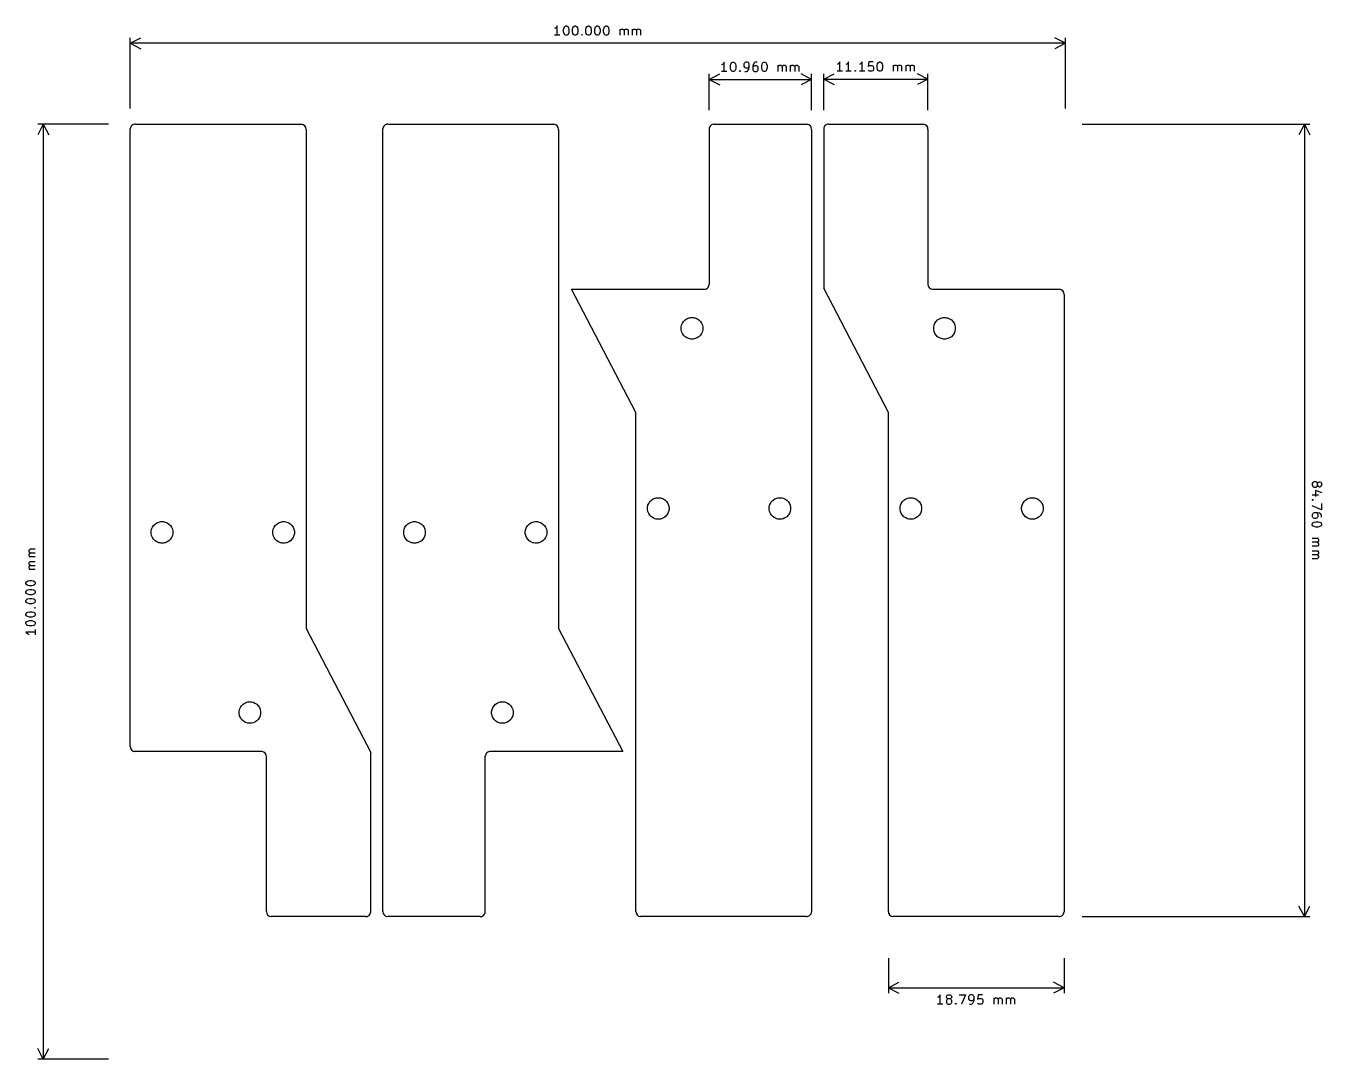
# Model space of a CAD drawing. Extents: x 142 to 280, y -149 to -38.
import ezdxf

# ---------------------------------------------------------------- set-up
doc = ezdxf.new("R2010")
doc.units = 0
doc.layers.add('BLACK', color=7, linetype='CONTINUOUS')

msp = doc.modelspace()

# ---------------------------------------------------------------- linework, layer by layer
at = {"layer": 'BLACK', "linetype": 'CONTINUOUS'}
for p, q in [((198.476, -38.3905), (198.381, -38.4381)), ((198.571, -38.2952), (198.476, -38.3905)), ((198.667, -38.1524), (198.571, -38.2952)), ((198.667, -39.1524), (198.667, -38.1524)), ((199.333, -38.5333), (199.381, -38.3429)), ((199.333, -38.7714), (199.333, -38.5333)), ((199.381, -38.9619), (199.333, -38.7714)), ((199.381, -38.3429), (199.429, -38.2476)), ((199.429, -38.2476), (199.476, -38.2)), ((199.476, -38.2), (199.571, -38.1524)), ((199.571, -38.1524), (199.667, -38.1524)), ((199.667, -38.1524), (199.762, -38.2)), ((199.762, -38.2), (199.81, -38.2476)), ((199.81, -38.2476), (199.857, -38.3429)), ((199.857, -38.3429), (199.905, -38.5333)), ((199.905, -38.7714), (199.857, -38.9619)), ((199.905, -38.5333), (199.905, -38.7714)), ((200.286, -38.5333), (200.333, -38.3429)), ((200.286, -38.7714), (200.286, -38.5333)), ((200.333, -38.9619), (200.286, -38.7714)), ((200.333, -38.3429), (200.381, -38.2476)), ((200.381, -38.2476), (200.429, -38.2)), ((200.429, -38.2), (200.524, -38.1524)), ((200.524, -38.1524), (200.619, -38.1524)), ((200.619, -38.1524), (200.714, -38.2)), ((200.714, -38.2), (200.762, -38.2476)), ((200.762, -38.2476), (200.81, -38.3429)), ((200.81, -38.3429), (200.857, -38.5333)), ((200.857, -38.7714), (200.81, -38.9619)), ((200.857, -38.5333), (200.857, -38.7714)), ((201.714, -38.5333), (201.762, -38.3429)), ((201.714, -38.7714), (201.714, -38.5333)), ((201.762, -38.9619), (201.714, -38.7714)), ((201.762, -38.3429), (201.81, -38.2476)), ((201.81, -38.2476), (201.857, -38.2)), ((201.857, -38.2), (201.952, -38.1524)), ((201.952, -38.1524), (202.048, -38.1524)), ((202.048, -38.1524), (202.143, -38.2)), ((202.143, -38.2), (202.19, -38.2476)), ((202.19, -38.2476), (202.238, -38.3429)), ((202.238, -38.3429), (202.286, -38.5333)), ((202.286, -38.7714), (202.238, -38.9619)), ((202.286, -38.5333), (202.286, -38.7714)), ((202.667, -38.5333), (202.714, -38.3429)), ((202.667, -38.7714), (202.667, -38.5333)), ((202.714, -38.9619), (202.667, -38.7714)), ((202.714, -38.3429), (202.762, -38.2476)), ((202.762, -38.2476), (202.81, -38.2)), ((202.81, -38.2), (202.905, -38.1524)), ((202.905, -38.1524), (203, -38.1524)), ((203, -38.1524), (203.095, -38.2)), ((203.095, -38.2), (203.143, -38.2476)), ((203.143, -38.2476), (203.19, -38.3429)), ((203.19, -38.3429), (203.238, -38.5333)), ((203.238, -38.7714), (203.19, -38.9619)), ((203.238, -38.5333), (203.238, -38.7714)), ((203.619, -38.5333), (203.667, -38.3429)), ((203.619, -38.7714), (203.619, -38.5333)), ((203.667, -38.9619), (203.619, -38.7714)), ((203.667, -38.3429), (203.714, -38.2476)), ((203.714, -38.2476), (203.762, -38.2)), ((203.762, -38.2), (203.857, -38.1524)), ((203.857, -38.1524), (203.952, -38.1524)), ((203.952, -38.1524), (204.048, -38.2)), ((204.048, -38.2), (204.095, -38.2476)), ((204.095, -38.2476), (204.143, -38.3429)), ((204.143, -38.3429), (204.19, -38.5333)), ((204.19, -38.7714), (204.143, -38.9619)), ((204.19, -38.5333), (204.19, -38.7714)), ((205.381, -39.1524), (205.381, -38.4857)), ((205.381, -38.581), (205.429, -38.5333)), ((205.429, -38.5333), (205.524, -38.4857)), ((205.524, -38.4857), (205.667, -38.4857)), ((205.667, -38.4857), (205.762, -38.5333)), ((205.762, -38.5333), (205.81, -38.6286)), ((205.81, -38.6286), (205.857, -38.5333)), ((205.81, -38.6286), (205.81, -39.1524)), ((205.857, -38.5333), (205.952, -38.4857)), ((205.952, -38.4857), (206.095, -38.4857)), ((206.095, -38.4857), (206.19, -38.5333)), ((206.19, -38.5333), (206.238, -38.6286)), ((206.238, -38.6286), (206.238, -39.1524)), ((206.714, -39.1524), (206.714, -38.4857)), ((206.714, -38.581), (206.762, -38.5333)), ((206.762, -38.5333), (206.857, -38.4857)), ((206.857, -38.4857), (207, -38.4857)), ((207, -38.4857), (207.095, -38.5333)), ((207.095, -38.5333), (207.143, -38.6286)), ((207.143, -38.6286), (207.19, -38.5333)), ((207.143, -38.6286), (207.143, -39.1524)), ((207.19, -38.5333), (207.286, -38.4857)), ((207.286, -38.4857), (207.429, -38.4857)), ((207.429, -38.4857), (207.524, -38.5333)), ((207.524, -38.5333), (207.571, -38.6286)), ((207.571, -38.6286), (207.571, -39.1524)), ((153, -47), (153, -39.4136)), ((153, -40), (154.127, -39.4136)), ((253, -40), (153, -40)), ((153, -40), (154.127, -40.5864)), ((198.952, -39.1524), (198.381, -39.1524)), ((199.429, -39.0571), (199.381, -38.9619)), ((199.476, -39.1048), (199.429, -39.0571)), ((199.571, -39.1524), (199.476, -39.1048)), ((199.667, -39.1524), (199.571, -39.1524)), ((199.762, -39.1048), (199.667, -39.1524)), ((199.81, -39.0571), (199.762, -39.1048)), ((199.857, -38.9619), (199.81, -39.0571)), ((200.381, -39.0571), (200.333, -38.9619)), ((200.429, -39.1048), (200.381, -39.0571)), ((200.524, -39.1524), (200.429, -39.1048)), ((200.619, -39.1524), (200.524, -39.1524)), ((200.714, -39.1048), (200.619, -39.1524)), ((200.762, -39.0571), (200.714, -39.1048)), ((200.81, -38.9619), (200.762, -39.0571)), ((201.238, -39.1048), (201.286, -39.0571)), ((201.286, -39.1524), (201.238, -39.1048)), ((201.286, -39.0571), (201.333, -39.1048)), ((201.286, -39.0571), (201.286, -39.1524)), ((201.333, -39.1048), (201.286, -39.1524)), ((201.81, -39.0571), (201.762, -38.9619)), ((201.857, -39.1048), (201.81, -39.0571)), ((201.952, -39.1524), (201.857, -39.1048)), ((202.048, -39.1524), (201.952, -39.1524)), ((202.143, -39.1048), (202.048, -39.1524)), ((202.19, -39.0571), (202.143, -39.1048)), ((202.238, -38.9619), (202.19, -39.0571)), ((202.762, -39.0571), (202.714, -38.9619)), ((202.81, -39.1048), (202.762, -39.0571)), ((202.905, -39.1524), (202.81, -39.1048)), ((203, -39.1524), (202.905, -39.1524)), ((203.095, -39.1048), (203, -39.1524)), ((203.143, -39.0571), (203.095, -39.1048)), ((203.19, -38.9619), (203.143, -39.0571)), ((203.714, -39.0571), (203.667, -38.9619)), ((203.762, -39.1048), (203.714, -39.0571)), ((203.857, -39.1524), (203.762, -39.1048)), ((203.952, -39.1524), (203.857, -39.1524)), ((204.048, -39.1048), (203.952, -39.1524)), ((204.095, -39.0571), (204.048, -39.1048)), ((204.143, -38.9619), (204.095, -39.0571)), ((253, -40), (251.873, -39.4136)), ((253, -40), (251.873, -40.5864)), ((253, -47), (253, -39.4136)), ((216.332, -42.2705), (216.237, -42.3181)), ((216.428, -42.1752), (216.332, -42.2705)), ((216.523, -42.0324), (216.428, -42.1752)), ((216.523, -43.0324), (216.523, -42.0324)), ((217.19, -42.4133), (217.237, -42.2229)), ((217.19, -42.6514), (217.19, -42.4133)), ((217.237, -42.8419), (217.19, -42.6514)), ((217.237, -42.2229), (217.285, -42.1276)), ((217.285, -42.9371), (217.237, -42.8419)), ((217.285, -42.1276), (217.332, -42.08)), ((217.332, -42.9848), (217.285, -42.9371)), ((217.332, -42.08), (217.428, -42.0324)), ((217.428, -42.0324), (217.523, -42.0324)), ((217.523, -42.0324), (217.618, -42.08)), ((217.618, -42.08), (217.666, -42.1276)), ((217.666, -42.9371), (217.618, -42.9848)), ((217.666, -42.1276), (217.713, -42.2229)), ((217.713, -42.8419), (217.666, -42.9371)), ((217.713, -42.2229), (217.761, -42.4133)), ((217.761, -42.6514), (217.713, -42.8419)), ((217.761, -42.4133), (217.761, -42.6514)), ((218.142, -42.9848), (218.19, -42.9371)), ((218.19, -42.9371), (218.237, -42.9848)), ((218.19, -42.9371), (218.19, -43.0324)), ((218.666, -42.1276), (218.618, -42.2229)), ((218.618, -42.2229), (218.618, -42.461)), ((218.618, -42.461), (218.666, -42.5562)), ((218.713, -42.08), (218.666, -42.1276)), ((218.666, -42.5562), (218.713, -42.6038)), ((218.809, -42.0324), (218.713, -42.08)), ((218.713, -42.6038), (218.809, -42.6514)), ((218.999, -42.0324), (218.809, -42.0324)), ((218.809, -42.6514), (218.999, -42.6514)), ((219.094, -42.08), (218.999, -42.0324)), ((218.999, -42.6514), (219.094, -42.6038)), ((218.999, -42.9848), (219.047, -42.9371)), ((219.047, -42.9371), (219.142, -42.7943)), ((219.142, -42.1276), (219.094, -42.08)), ((219.094, -42.6038), (219.142, -42.5562)), ((219.19, -42.2229), (219.142, -42.1276)), ((219.142, -42.5562), (219.19, -42.461)), ((219.142, -42.7943), (219.19, -42.6038)), ((219.19, -42.6038), (219.19, -42.2229)), ((219.618, -42.2705), (219.57, -42.461)), ((219.57, -42.461), (219.57, -42.8419)), ((219.618, -42.5086), (219.57, -42.6038)), ((219.57, -42.8419), (219.618, -42.9371)), ((219.713, -42.1276), (219.618, -42.2705)), ((219.666, -42.461), (219.618, -42.5086)), ((219.618, -42.9371), (219.666, -42.9848)), ((219.761, -42.4133), (219.666, -42.461)), ((219.761, -42.08), (219.713, -42.1276)), ((219.856, -42.0324), (219.761, -42.08)), ((219.951, -42.4133), (219.761, -42.4133)), ((220.047, -42.0324), (219.856, -42.0324)), ((220.047, -42.461), (219.951, -42.4133)), ((220.094, -42.5086), (220.047, -42.461)), ((220.047, -42.9848), (220.094, -42.9371)), ((220.142, -42.6038), (220.094, -42.5086)), ((220.094, -42.9371), (220.142, -42.8419)), ((220.142, -42.8419), (220.142, -42.6038)), ((220.523, -42.4133), (220.57, -42.2229)), ((220.523, -42.6514), (220.523, -42.4133)), ((220.57, -42.8419), (220.523, -42.6514)), ((220.57, -42.2229), (220.618, -42.1276)), ((220.618, -42.9371), (220.57, -42.8419)), ((220.618, -42.1276), (220.666, -42.08)), ((220.666, -42.9848), (220.618, -42.9371)), ((220.666, -42.08), (220.761, -42.0324)), ((220.761, -42.0324), (220.856, -42.0324)), ((220.856, -42.0324), (220.951, -42.08)), ((220.951, -42.08), (220.999, -42.1276)), ((220.999, -42.9371), (220.951, -42.9848)), ((220.999, -42.1276), (221.047, -42.2229)), ((221.047, -42.8419), (220.999, -42.9371)), ((221.047, -42.2229), (221.094, -42.4133)), ((221.094, -42.6514), (221.047, -42.8419)), ((221.094, -42.4133), (221.094, -42.6514)), ((222.285, -43.0324), (222.285, -42.3657)), ((222.285, -42.461), (222.332, -42.4133)), ((222.332, -42.4133), (222.428, -42.3657)), ((222.428, -42.3657), (222.57, -42.3657)), ((222.57, -42.3657), (222.666, -42.4133)), ((222.666, -42.4133), (222.713, -42.5086)), ((222.713, -42.5086), (222.761, -42.4133)), ((222.713, -42.5086), (222.713, -43.0324)), ((222.761, -42.4133), (222.856, -42.3657)), ((222.856, -42.3657), (222.999, -42.3657)), ((222.999, -42.3657), (223.094, -42.4133)), ((223.094, -42.4133), (223.142, -42.5086)), ((223.142, -42.5086), (223.142, -43.0324)), ((223.618, -43.0324), (223.618, -42.3657)), ((223.618, -42.461), (223.666, -42.4133)), ((223.666, -42.4133), (223.761, -42.3657)), ((223.761, -42.3657), (223.904, -42.3657)), ((223.904, -42.3657), (223.999, -42.4133)), ((223.999, -42.4133), (224.047, -42.5086)), ((224.047, -42.5086), (224.094, -42.4133)), ((224.047, -42.5086), (224.047, -43.0324)), ((224.094, -42.4133), (224.19, -42.3657)), ((224.19, -42.3657), (224.332, -42.3657)), ((224.332, -42.3657), (224.428, -42.4133)), ((224.428, -42.4133), (224.475, -42.5086)), ((224.475, -42.5086), (224.475, -43.0324)), ((228.677, -42.2405), (228.582, -42.2881)), ((228.773, -42.1452), (228.677, -42.2405)), ((228.868, -42.0024), (228.773, -42.1452)), ((228.868, -43.0024), (228.868, -42.0024)), ((229.63, -42.2405), (229.535, -42.2881)), ((229.725, -42.1452), (229.63, -42.2405)), ((229.82, -42.0024), (229.725, -42.1452)), ((229.82, -43.0024), (229.82, -42.0024)), ((230.487, -42.9548), (230.535, -42.9071)), ((230.535, -43.0024), (230.487, -42.9548)), ((230.535, -42.9071), (230.582, -42.9548)), ((230.535, -42.9071), (230.535, -43.0024)), ((230.582, -42.9548), (230.535, -43.0024)), ((231.058, -42.2405), (230.963, -42.2881)), ((231.154, -42.1452), (231.058, -42.2405)), ((231.249, -42.0024), (231.154, -42.1452)), ((231.249, -43.0024), (231.249, -42.0024)), ((231.963, -42.0024), (231.915, -42.4786)), ((231.915, -42.4786), (231.963, -42.431)), ((231.963, -42.9548), (231.915, -42.9071)), ((232.439, -42.0024), (231.963, -42.0024)), ((231.963, -42.431), (232.058, -42.3833)), ((232.058, -43.0024), (231.963, -42.9548)), ((232.058, -42.3833), (232.296, -42.3833)), ((232.296, -42.3833), (232.392, -42.431)), ((232.392, -42.9548), (232.296, -43.0024)), ((232.392, -42.431), (232.439, -42.4786)), ((232.439, -42.9071), (232.392, -42.9548)), ((232.439, -42.4786), (232.487, -42.5738)), ((232.487, -42.8119), (232.439, -42.9071)), ((232.487, -42.5738), (232.487, -42.8119)), ((232.868, -42.3833), (232.915, -42.1929)), ((232.868, -42.6214), (232.868, -42.3833)), ((232.915, -42.8119), (232.868, -42.6214)), ((232.915, -42.1929), (232.963, -42.0976)), ((232.963, -42.9071), (232.915, -42.8119)), ((232.963, -42.0976), (233.011, -42.05)), ((233.011, -42.9548), (232.963, -42.9071)), ((233.011, -42.05), (233.106, -42.0024)), ((233.106, -43.0024), (233.011, -42.9548)), ((233.106, -42.0024), (233.201, -42.0024)), ((233.201, -42.0024), (233.296, -42.05)), ((233.296, -42.9548), (233.201, -43.0024)), ((233.296, -42.05), (233.344, -42.0976)), ((233.344, -42.9071), (233.296, -42.9548)), ((233.344, -42.0976), (233.392, -42.1929)), ((233.392, -42.8119), (233.344, -42.9071)), ((233.392, -42.1929), (233.439, -42.3833)), ((233.439, -42.6214), (233.392, -42.8119)), ((233.439, -42.3833), (233.439, -42.6214)), ((234.63, -43.0024), (234.63, -42.3357)), ((234.63, -42.431), (234.677, -42.3833)), ((234.677, -42.3833), (234.773, -42.3357)), ((234.773, -42.3357), (234.915, -42.3357)), ((234.915, -42.3357), (235.011, -42.3833)), ((235.011, -42.3833), (235.058, -42.4786)), ((235.058, -42.4786), (235.106, -42.3833)), ((235.058, -42.4786), (235.058, -43.0024)), ((235.106, -42.3833), (235.201, -42.3357)), ((235.201, -42.3357), (235.344, -42.3357)), ((235.344, -42.3357), (235.439, -42.3833)), ((235.439, -42.3833), (235.487, -42.4786)), ((235.487, -42.4786), (235.487, -43.0024)), ((235.963, -43.0024), (235.963, -42.3357)), ((235.963, -42.431), (236.011, -42.3833)), ((236.011, -42.3833), (236.106, -42.3357)), ((236.106, -42.3357), (236.249, -42.3357)), ((236.249, -42.3357), (236.344, -42.3833)), ((236.344, -42.3833), (236.392, -42.4786)), ((236.392, -42.4786), (236.439, -42.3833)), ((236.392, -42.4786), (236.392, -43.0024)), ((236.439, -42.3833), (236.535, -42.3357)), ((236.535, -42.3357), (236.677, -42.3357)), ((236.677, -42.3357), (236.773, -42.3833)), ((236.773, -42.3833), (236.82, -42.4786)), ((236.82, -42.4786), (236.82, -43.0024)), ((214.9, -47.165), (214.9, -43.2936)), ((214.9, -43.88), (216.027, -43.2936)), ((214.9, -43.88), (225.86, -43.88)), ((214.9, -43.88), (216.027, -44.4664)), ((216.809, -43.0324), (216.237, -43.0324)), ((217.428, -43.0324), (217.332, -42.9848)), ((217.523, -43.0324), (217.428, -43.0324)), ((217.618, -42.9848), (217.523, -43.0324)), ((218.19, -43.0324), (218.142, -42.9848)), ((218.237, -42.9848), (218.19, -43.0324)), ((218.713, -43.0324), (218.904, -43.0324)), ((218.904, -43.0324), (218.999, -42.9848)), ((219.666, -42.9848), (219.761, -43.0324)), ((219.761, -43.0324), (219.951, -43.0324)), ((219.951, -43.0324), (220.047, -42.9848)), ((220.761, -43.0324), (220.666, -42.9848)), ((220.856, -43.0324), (220.761, -43.0324)), ((220.951, -42.9848), (220.856, -43.0324)), ((225.86, -43.88), (224.733, -43.2936)), ((225.86, -43.88), (224.733, -44.4664)), ((225.86, -47.165), (225.86, -43.2936)), ((227.15, -47.165), (227.15, -43.2636)), ((227.15, -43.85), (228.277, -43.2636)), ((227.15, -43.85), (238.3, -43.85)), ((227.15, -43.85), (228.277, -44.4364)), ((229.154, -43.0024), (228.582, -43.0024)), ((230.106, -43.0024), (229.535, -43.0024)), ((231.535, -43.0024), (230.963, -43.0024)), ((232.296, -43.0024), (232.058, -43.0024)), ((233.201, -43.0024), (233.106, -43.0024)), ((238.3, -43.85), (237.173, -43.2636)), ((238.3, -43.85), (237.173, -44.4364)), ((238.3, -47.165), (238.3, -43.2636)), ((150.69, -48.67), (143.104, -48.67)), ((143.69, -48.67), (143.104, -49.7965)), ((143.69, -48.67), (143.69, -148.67)), ((143.69, -48.67), (144.276, -49.7965)), ((153.005, -115.22), (153.005, -49.17)), ((153.56, -48.675), (171.3, -48.675)), ((171.795, -49.23), (171.795, -102.6)), ((180.005, -132.875), (180.005, -49.17)), ((180.56, -48.675), (198.3, -48.675)), ((198.795, -49.23), (198.795, -102.6)), ((214.9, -49.165), (214.9, -65.83)), ((215.455, -48.67), (225.36, -48.67)), ((225.855, -49.225), (225.855, -132.93)), ((227.15, -49.165), (227.15, -66.22)), ((227.705, -48.67), (237.805, -48.67)), ((238.3, -49.225), (238.3, -65.77)), ((254.805, -48.67), (279.136, -48.67)), ((278.55, -48.67), (277.964, -49.7965)), ((278.55, -48.67), (278.55, -133.43)), ((278.55, -48.67), (279.136, -49.7965)), ((200.2, -66.325), (214.345, -66.325)), ((207.065, -79.5), (200.2, -66.325)), ((234.065, -79.5), (227.15, -66.22)), ((238.795, -66.325), (252.36, -66.325)), ((252.855, -66.88), (252.855, -132.93)), ((211.919, -70.3866), (211.963, -70.1643)), ((211.919, -70.6134), (211.919, -70.3866)), ((211.963, -70.8357), (211.919, -70.6134)), ((211.963, -70.1643), (212.05, -69.9548)), ((212.05, -69.9548), (212.176, -69.7663)), ((212.176, -69.7663), (212.336, -69.606)), ((212.336, -69.606), (212.525, -69.48)), ((212.525, -69.48), (212.734, -69.3932)), ((212.734, -69.3932), (212.845, -69.3711)), ((212.845, -69.3711), (212.957, -69.349)), ((212.957, -69.349), (213.183, -69.349)), ((213.183, -69.349), (213.295, -69.3711)), ((213.295, -69.3711), (213.406, -69.3932)), ((213.406, -69.3932), (213.615, -69.48)), ((213.615, -69.48), (213.804, -69.606)), ((213.804, -69.606), (213.964, -69.7663)), ((213.964, -69.7663), (214.09, -69.9548)), ((214.09, -69.9548), (214.177, -70.1643)), ((214.177, -70.1643), (214.221, -70.3866)), ((214.221, -70.6134), (214.177, -70.8357)), ((214.221, -70.3866), (214.221, -70.6134)), ((238.919, -70.3866), (238.963, -70.1643)), ((238.919, -70.6134), (238.919, -70.3866)), ((238.963, -70.8357), (238.919, -70.6134)), ((238.963, -70.1643), (239.05, -69.9548)), ((239.05, -69.9548), (239.176, -69.7663)), ((239.176, -69.7663), (239.336, -69.606)), ((239.336, -69.606), (239.525, -69.48)), ((239.525, -69.48), (239.734, -69.3932)), ((239.734, -69.3932), (239.845, -69.3711)), ((239.845, -69.3711), (239.957, -69.349)), ((239.957, -69.349), (240.183, -69.349)), ((240.183, -69.349), (240.295, -69.3711)), ((240.295, -69.3711), (240.406, -69.3932)), ((240.406, -69.3932), (240.615, -69.48)), ((240.615, -69.48), (240.804, -69.606)), ((240.804, -69.606), (240.964, -69.7663)), ((240.964, -69.7663), (241.09, -69.9548)), ((241.09, -69.9548), (241.177, -70.1643)), ((241.177, -70.1643), (241.221, -70.3866)), ((241.221, -70.6134), (241.177, -70.8357)), ((241.221, -70.3866), (241.221, -70.6134)), ((212.05, -71.0452), (211.963, -70.8357)), ((212.176, -71.2337), (212.05, -71.0452)), ((212.336, -71.394), (212.176, -71.2337)), ((212.525, -71.52), (212.336, -71.394)), ((212.734, -71.6068), (212.525, -71.52)), ((212.845, -71.6289), (212.734, -71.6068)), ((212.957, -71.651), (212.845, -71.6289)), ((213.183, -71.651), (212.957, -71.651)), ((213.295, -71.6289), (213.183, -71.651)), ((213.406, -71.6068), (213.295, -71.6289)), ((213.615, -71.52), (213.406, -71.6068)), ((213.804, -71.394), (213.615, -71.52)), ((213.964, -71.2337), (213.804, -71.394)), ((214.09, -71.0452), (213.964, -71.2337)), ((214.177, -70.8357), (214.09, -71.0452)), ((239.05, -71.0452), (238.963, -70.8357)), ((239.176, -71.2337), (239.05, -71.0452)), ((239.336, -71.394), (239.176, -71.2337)), ((239.525, -71.52), (239.336, -71.394)), ((239.734, -71.6068), (239.525, -71.52)), ((239.845, -71.6289), (239.734, -71.6068)), ((239.957, -71.651), (239.845, -71.6289)), ((240.183, -71.651), (239.957, -71.651)), ((240.295, -71.6289), (240.183, -71.651)), ((240.406, -71.6068), (240.295, -71.6289)), ((240.615, -71.52), (240.406, -71.6068)), ((240.804, -71.394), (240.615, -71.52)), ((240.964, -71.2337), (240.804, -71.394)), ((241.09, -71.0452), (240.964, -71.2337)), ((241.177, -70.8357), (241.09, -71.0452)), ((207.065, -132.87), (207.065, -79.5)), ((234.065, -132.87), (234.065, -79.5)), ((279.445, -87.0024), (279.398, -87.0976)), ((279.398, -87.0976), (279.398, -87.2881)), ((279.398, -87.2881), (279.445, -87.3833)), ((279.493, -86.9548), (279.445, -87.0024)), ((279.588, -86.9071), (279.493, -86.9548)), ((279.779, -86.9071), (279.588, -86.9071)), ((279.874, -86.9548), (279.779, -86.9071)), ((279.921, -87.0024), (279.874, -86.9548)), ((279.969, -87.0976), (279.921, -87.0024)), ((279.921, -87.3833), (279.969, -87.2881)), ((279.969, -87.0976), (280.017, -87.0024)), ((279.969, -87.2881), (279.969, -87.0976)), ((280.017, -87.3833), (279.969, -87.2881)), ((280.017, -87.0024), (280.064, -86.9548)), ((280.064, -86.9548), (280.16, -86.9071)), ((280.16, -86.9071), (280.207, -86.9071)), ((280.207, -86.9071), (280.302, -86.9548)), ((280.302, -86.9548), (280.35, -87.0024)), ((280.35, -87.0024), (280.398, -87.0976)), ((280.398, -87.2881), (280.35, -87.3833)), ((280.398, -87.0976), (280.398, -87.2881)), ((208.92, -88.75), (209.129, -88.6632)), ((209.129, -88.6632), (209.24, -88.6411)), ((209.24, -88.6411), (209.352, -88.619)), ((209.352, -88.619), (209.578, -88.619)), ((209.578, -88.619), (209.69, -88.6411)), ((209.69, -88.6411), (209.801, -88.6632)), ((209.801, -88.6632), (210.01, -88.75)), ((221.92, -88.75), (222.129, -88.6632)), ((222.129, -88.6632), (222.24, -88.6411)), ((222.24, -88.6411), (222.352, -88.619)), ((222.352, -88.619), (222.578, -88.619)), ((222.578, -88.619), (222.69, -88.6411)), ((222.69, -88.6411), (222.801, -88.6632)), ((222.801, -88.6632), (223.01, -88.75)), ((235.92, -88.75), (236.129, -88.6632)), ((236.129, -88.6632), (236.24, -88.6411)), ((236.24, -88.6411), (236.352, -88.619)), ((236.352, -88.619), (236.578, -88.619)), ((236.578, -88.619), (236.69, -88.6411)), ((236.69, -88.6411), (236.801, -88.6632)), ((236.801, -88.6632), (237.01, -88.75)), ((248.92, -88.75), (249.129, -88.6632)), ((249.129, -88.6632), (249.24, -88.6411)), ((249.24, -88.6411), (249.352, -88.619)), ((249.352, -88.619), (249.578, -88.619)), ((249.578, -88.619), (249.69, -88.6411)), ((249.69, -88.6411), (249.801, -88.6632)), ((249.801, -88.6632), (250.01, -88.75)), ((280.064, -88.3357), (279.398, -88.3357)), ((279.445, -87.3833), (279.493, -87.431)), ((279.493, -87.431), (279.588, -87.4786)), ((279.588, -87.4786), (279.779, -87.4786)), ((280.445, -88.0976), (279.731, -87.8595)), ((279.731, -87.8595), (279.731, -88.4786)), ((279.779, -87.4786), (279.874, -87.431)), ((279.874, -87.431), (279.921, -87.3833)), ((280.064, -87.431), (280.017, -87.3833)), ((280.16, -87.4786), (280.064, -87.431)), ((280.207, -87.4786), (280.16, -87.4786)), ((280.302, -87.431), (280.207, -87.4786)), ((280.35, -87.3833), (280.302, -87.431)), ((208.314, -89.6566), (208.358, -89.4343)), ((208.314, -89.8834), (208.314, -89.6566)), ((208.358, -90.1057), (208.314, -89.8834)), ((208.358, -89.4343), (208.445, -89.2248)), ((208.445, -89.2248), (208.571, -89.0363)), ((208.571, -89.0363), (208.731, -88.876)), ((208.731, -88.876), (208.92, -88.75)), ((210.01, -88.75), (210.199, -88.876)), ((210.199, -88.876), (210.359, -89.0363)), ((210.359, -89.0363), (210.485, -89.2248)), ((210.485, -89.2248), (210.572, -89.4343)), ((210.572, -89.4343), (210.616, -89.6566)), ((210.616, -89.8834), (210.572, -90.1057)), ((210.616, -89.6566), (210.616, -89.8834)), ((221.314, -89.6566), (221.358, -89.4343)), ((221.314, -89.8834), (221.314, -89.6566)), ((221.358, -90.1057), (221.314, -89.8834)), ((221.358, -89.4343), (221.445, -89.2248)), ((221.445, -89.2248), (221.571, -89.0363)), ((221.571, -89.0363), (221.731, -88.876)), ((221.731, -88.876), (221.92, -88.75)), ((223.01, -88.75), (223.199, -88.876)), ((223.199, -88.876), (223.359, -89.0363)), ((223.359, -89.0363), (223.485, -89.2248)), ((223.485, -89.2248), (223.572, -89.4343)), ((223.572, -89.4343), (223.616, -89.6566)), ((223.616, -89.8834), (223.572, -90.1057)), ((223.616, -89.6566), (223.616, -89.8834)), ((235.314, -89.6566), (235.358, -89.4343)), ((235.314, -89.8834), (235.314, -89.6566)), ((235.358, -90.1057), (235.314, -89.8834)), ((235.358, -89.4343), (235.445, -89.2248)), ((235.445, -89.2248), (235.571, -89.0363)), ((235.571, -89.0363), (235.731, -88.876)), ((235.731, -88.876), (235.92, -88.75)), ((237.01, -88.75), (237.199, -88.876)), ((237.199, -88.876), (237.359, -89.0363)), ((237.359, -89.0363), (237.485, -89.2248)), ((237.485, -89.2248), (237.572, -89.4343)), ((237.572, -89.4343), (237.616, -89.6566)), ((237.616, -89.8834), (237.572, -90.1057)), ((237.616, -89.6566), (237.616, -89.8834)), ((248.314, -89.6566), (248.358, -89.4343)), ((248.314, -89.8834), (248.314, -89.6566)), ((248.358, -90.1057), (248.314, -89.8834)), ((248.358, -89.4343), (248.445, -89.2248)), ((248.445, -89.2248), (248.571, -89.0363)), ((248.571, -89.0363), (248.731, -88.876)), ((248.731, -88.876), (248.92, -88.75)), ((250.01, -88.75), (250.199, -88.876)), ((250.199, -88.876), (250.359, -89.0363)), ((250.359, -89.0363), (250.485, -89.2248)), ((250.485, -89.2248), (250.572, -89.4343)), ((250.572, -89.4343), (250.616, -89.6566)), ((250.616, -89.8834), (250.572, -90.1057)), ((250.616, -89.6566), (250.616, -89.8834)), ((279.398, -88.8595), (279.445, -88.8119)), ((279.445, -88.9071), (279.398, -88.8595)), ((279.493, -88.8595), (279.398, -88.8595)), ((280.398, -89.9071), (279.398, -89.4786)), ((279.445, -88.8119), (279.493, -88.8595)), ((279.493, -88.8595), (279.445, -88.9071)), ((280.398, -89.2405), (280.398, -89.9071)), ((155.501, -91.5963), (155.661, -91.436)), ((155.661, -91.436), (155.85, -91.31)), ((155.85, -91.31), (156.059, -91.2232)), ((156.059, -91.2232), (156.17, -91.2011)), ((156.17, -91.2011), (156.282, -91.179)), ((156.282, -91.179), (156.508, -91.179)), ((156.508, -91.179), (156.62, -91.2011)), ((156.62, -91.2011), (156.731, -91.2232)), ((156.731, -91.2232), (156.94, -91.31)), ((156.94, -91.31), (157.129, -91.436)), ((157.129, -91.436), (157.289, -91.5963)), ((168.501, -91.5963), (168.661, -91.436)), ((168.661, -91.436), (168.85, -91.31)), ((168.85, -91.31), (169.059, -91.2232)), ((169.059, -91.2232), (169.17, -91.2011)), ((169.17, -91.2011), (169.282, -91.179)), ((169.282, -91.179), (169.508, -91.179)), ((169.508, -91.179), (169.62, -91.2011)), ((169.62, -91.2011), (169.731, -91.2232)), ((169.731, -91.2232), (169.94, -91.31)), ((169.94, -91.31), (170.129, -91.436)), ((170.129, -91.436), (170.289, -91.5963)), ((182.501, -91.5963), (182.661, -91.436)), ((182.661, -91.436), (182.85, -91.31)), ((182.85, -91.31), (183.059, -91.2232)), ((183.059, -91.2232), (183.17, -91.2011)), ((183.17, -91.2011), (183.282, -91.179)), ((183.282, -91.179), (183.508, -91.179)), ((183.508, -91.179), (183.62, -91.2011)), ((183.62, -91.2011), (183.731, -91.2232)), ((183.731, -91.2232), (183.94, -91.31)), ((183.94, -91.31), (184.129, -91.436)), ((184.129, -91.436), (184.289, -91.5963)), ((195.501, -91.5963), (195.661, -91.436)), ((195.661, -91.436), (195.85, -91.31)), ((195.85, -91.31), (196.059, -91.2232)), ((196.059, -91.2232), (196.17, -91.2011)), ((196.17, -91.2011), (196.282, -91.179)), ((196.282, -91.179), (196.508, -91.179)), ((196.508, -91.179), (196.62, -91.2011)), ((196.62, -91.2011), (196.731, -91.2232)), ((196.731, -91.2232), (196.94, -91.31)), ((196.94, -91.31), (197.129, -91.436)), ((197.129, -91.436), (197.289, -91.5963)), ((208.445, -90.3152), (208.358, -90.1057)), ((208.571, -90.5037), (208.445, -90.3152)), ((208.731, -90.664), (208.571, -90.5037)), ((208.92, -90.79), (208.731, -90.664)), ((209.129, -90.8768), (208.92, -90.79)), ((209.24, -90.8989), (209.129, -90.8768)), ((209.352, -90.921), (209.24, -90.8989)), ((209.578, -90.921), (209.352, -90.921)), ((209.69, -90.8989), (209.578, -90.921)), ((209.801, -90.8768), (209.69, -90.8989)), ((210.01, -90.79), (209.801, -90.8768)), ((210.199, -90.664), (210.01, -90.79)), ((210.359, -90.5037), (210.199, -90.664)), ((210.485, -90.3152), (210.359, -90.5037)), ((210.572, -90.1057), (210.485, -90.3152)), ((221.445, -90.3152), (221.358, -90.1057)), ((221.571, -90.5037), (221.445, -90.3152)), ((221.731, -90.664), (221.571, -90.5037)), ((221.92, -90.79), (221.731, -90.664)), ((222.129, -90.8768), (221.92, -90.79)), ((222.24, -90.8989), (222.129, -90.8768)), ((222.352, -90.921), (222.24, -90.8989)), ((222.578, -90.921), (222.352, -90.921)), ((222.69, -90.8989), (222.578, -90.921)), ((222.801, -90.8768), (222.69, -90.8989)), ((223.01, -90.79), (222.801, -90.8768)), ((223.199, -90.664), (223.01, -90.79)), ((223.359, -90.5037), (223.199, -90.664)), ((223.485, -90.3152), (223.359, -90.5037)), ((223.572, -90.1057), (223.485, -90.3152)), ((235.445, -90.3152), (235.358, -90.1057)), ((235.571, -90.5037), (235.445, -90.3152)), ((235.731, -90.664), (235.571, -90.5037)), ((235.92, -90.79), (235.731, -90.664)), ((236.129, -90.8768), (235.92, -90.79)), ((236.24, -90.8989), (236.129, -90.8768)), ((236.352, -90.921), (236.24, -90.8989)), ((236.578, -90.921), (236.352, -90.921)), ((236.69, -90.8989), (236.578, -90.921)), ((236.801, -90.8768), (236.69, -90.8989)), ((237.01, -90.79), (236.801, -90.8768)), ((237.199, -90.664), (237.01, -90.79)), ((237.359, -90.5037), (237.199, -90.664)), ((237.485, -90.3152), (237.359, -90.5037)), ((237.572, -90.1057), (237.485, -90.3152)), ((248.445, -90.3152), (248.358, -90.1057)), ((248.571, -90.5037), (248.445, -90.3152)), ((248.731, -90.664), (248.571, -90.5037)), ((248.92, -90.79), (248.731, -90.664)), ((249.129, -90.8768), (248.92, -90.79)), ((249.24, -90.8989), (249.129, -90.8768)), ((249.352, -90.921), (249.24, -90.8989)), ((249.578, -90.921), (249.352, -90.921)), ((249.69, -90.8989), (249.578, -90.921)), ((249.801, -90.8768), (249.69, -90.8989)), ((250.01, -90.79), (249.801, -90.8768)), ((250.199, -90.664), (250.01, -90.79)), ((250.359, -90.5037), (250.199, -90.664)), ((250.485, -90.3152), (250.359, -90.5037)), ((250.572, -90.1057), (250.485, -90.3152)), ((279.445, -90.3357), (279.398, -90.431)), ((279.398, -90.431), (279.398, -90.6214)), ((279.398, -90.6214), (279.445, -90.7167)), ((279.398, -91.431), (279.445, -91.3357)), ((279.398, -91.5262), (279.398, -91.431)), ((279.493, -90.2881), (279.445, -90.3357)), ((279.445, -90.7167), (279.493, -90.7643)), ((279.445, -91.3357), (279.493, -91.2881)), ((279.588, -90.2405), (279.493, -90.2881)), ((279.493, -90.7643), (279.588, -90.8119)), ((279.493, -91.2881), (279.588, -91.2405)), ((279.969, -90.2405), (279.588, -90.2405)), ((279.588, -90.8119), (279.826, -90.8119)), ((279.588, -91.2405), (279.779, -91.1929)), ((279.779, -91.1929), (280.017, -91.1929)), ((279.921, -90.2881), (279.826, -90.2405)), ((279.826, -90.8119), (279.921, -90.7643)), ((279.969, -90.3357), (279.921, -90.2881)), ((279.921, -90.7643), (279.969, -90.7167)), ((280.16, -90.2881), (279.969, -90.2405)), ((280.017, -90.431), (279.969, -90.3357)), ((279.969, -90.7167), (280.017, -90.6214)), ((280.017, -90.6214), (280.017, -90.431)), ((280.017, -91.1929), (280.207, -91.2405)), ((280.302, -90.3833), (280.16, -90.2881)), ((280.207, -91.2405), (280.302, -91.2881)), ((280.35, -90.431), (280.302, -90.3833)), ((280.302, -91.2881), (280.35, -91.3357)), ((280.398, -90.5262), (280.35, -90.431)), ((280.35, -91.3357), (280.398, -91.431)), ((280.398, -90.7167), (280.398, -90.5262)), ((280.398, -91.431), (280.398, -91.5262)), ((155.244, -92.2166), (155.288, -91.9943)), ((155.244, -92.4434), (155.244, -92.2166)), ((155.288, -92.6657), (155.244, -92.4434)), ((155.288, -91.9943), (155.375, -91.7848)), ((155.375, -92.8752), (155.288, -92.6657)), ((155.375, -91.7848), (155.501, -91.5963)), ((157.289, -91.5963), (157.415, -91.7848)), ((157.415, -91.7848), (157.502, -91.9943)), ((157.502, -92.6657), (157.415, -92.8752)), ((157.502, -91.9943), (157.546, -92.2166)), ((157.546, -92.4434), (157.502, -92.6657)), ((157.546, -92.2166), (157.546, -92.4434)), ((168.244, -92.2166), (168.288, -91.9943)), ((168.244, -92.4434), (168.244, -92.2166)), ((168.288, -92.6657), (168.244, -92.4434)), ((168.288, -91.9943), (168.375, -91.7848)), ((168.375, -92.8752), (168.288, -92.6657)), ((168.375, -91.7848), (168.501, -91.5963)), ((170.289, -91.5963), (170.415, -91.7848)), ((170.415, -91.7848), (170.502, -91.9943)), ((170.502, -92.6657), (170.415, -92.8752)), ((170.502, -91.9943), (170.546, -92.2166)), ((170.546, -92.4434), (170.502, -92.6657)), ((170.546, -92.2166), (170.546, -92.4434)), ((182.244, -92.2166), (182.288, -91.9943)), ((182.244, -92.4434), (182.244, -92.2166)), ((182.288, -92.6657), (182.244, -92.4434)), ((182.288, -91.9943), (182.375, -91.7848)), ((182.375, -92.8752), (182.288, -92.6657)), ((182.375, -91.7848), (182.501, -91.5963)), ((184.289, -91.5963), (184.415, -91.7848)), ((184.415, -91.7848), (184.502, -91.9943)), ((184.502, -92.6657), (184.415, -92.8752)), ((184.502, -91.9943), (184.546, -92.2166)), ((184.546, -92.4434), (184.502, -92.6657)), ((184.546, -92.2166), (184.546, -92.4434)), ((195.244, -92.2166), (195.288, -91.9943)), ((195.244, -92.4434), (195.244, -92.2166)), ((195.288, -92.6657), (195.244, -92.4434)), ((195.288, -91.9943), (195.375, -91.7848)), ((195.375, -92.8752), (195.288, -92.6657)), ((195.375, -91.7848), (195.501, -91.5963)), ((197.289, -91.5963), (197.415, -91.7848)), ((197.415, -91.7848), (197.502, -91.9943)), ((197.502, -92.6657), (197.415, -92.8752)), ((197.502, -91.9943), (197.546, -92.2166)), ((197.546, -92.4434), (197.502, -92.6657)), ((197.546, -92.2166), (197.546, -92.4434)), ((279.445, -91.6214), (279.398, -91.5262)), ((279.493, -91.669), (279.445, -91.6214)), ((279.588, -91.7167), (279.493, -91.669)), ((279.779, -91.7643), (279.588, -91.7167)), ((280.017, -91.7643), (279.779, -91.7643)), ((280.207, -91.7167), (280.017, -91.7643)), ((280.302, -91.669), (280.207, -91.7167)), ((280.35, -91.6214), (280.302, -91.669)), ((280.398, -91.5262), (280.35, -91.6214)), ((142.176, -94.2414), (142.223, -94.1462)), ((142.176, -94.3843), (142.176, -94.2414)), ((142.223, -94.1462), (142.319, -94.0986)), ((142.319, -94.0986), (142.842, -94.0986)), ((155.501, -93.0637), (155.375, -92.8752)), ((155.661, -93.224), (155.501, -93.0637)), ((155.85, -93.35), (155.661, -93.224)), ((156.059, -93.4368), (155.85, -93.35)), ((156.17, -93.4589), (156.059, -93.4368)), ((156.282, -93.481), (156.17, -93.4589)), ((156.508, -93.481), (156.282, -93.481)), ((156.62, -93.4589), (156.508, -93.481)), ((156.731, -93.4368), (156.62, -93.4589)), ((156.94, -93.35), (156.731, -93.4368)), ((157.129, -93.224), (156.94, -93.35)), ((157.289, -93.0637), (157.129, -93.224)), ((157.415, -92.8752), (157.289, -93.0637)), ((168.501, -93.0637), (168.375, -92.8752)), ((168.661, -93.224), (168.501, -93.0637)), ((168.85, -93.35), (168.661, -93.224)), ((169.059, -93.4368), (168.85, -93.35)), ((169.17, -93.4589), (169.059, -93.4368)), ((169.282, -93.481), (169.17, -93.4589)), ((169.508, -93.481), (169.282, -93.481)), ((169.62, -93.4589), (169.508, -93.481)), ((169.731, -93.4368), (169.62, -93.4589)), ((169.94, -93.35), (169.731, -93.4368)), ((170.129, -93.224), (169.94, -93.35)), ((170.289, -93.0637), (170.129, -93.224)), ((170.415, -92.8752), (170.289, -93.0637)), ((182.501, -93.0637), (182.375, -92.8752)), ((182.661, -93.224), (182.501, -93.0637)), ((182.85, -93.35), (182.661, -93.224)), ((183.059, -93.4368), (182.85, -93.35)), ((183.17, -93.4589), (183.059, -93.4368)), ((183.282, -93.481), (183.17, -93.4589)), ((183.508, -93.481), (183.282, -93.481)), ((183.62, -93.4589), (183.508, -93.481)), ((183.731, -93.4368), (183.62, -93.4589)), ((183.94, -93.35), (183.731, -93.4368)), ((184.129, -93.224), (183.94, -93.35)), ((184.289, -93.0637), (184.129, -93.224)), ((184.415, -92.8752), (184.289, -93.0637)), ((195.501, -93.0637), (195.375, -92.8752)), ((195.661, -93.224), (195.501, -93.0637)), ((195.85, -93.35), (195.661, -93.224)), ((196.059, -93.4368), (195.85, -93.35)), ((196.17, -93.4589), (196.059, -93.4368)), ((196.282, -93.481), (196.17, -93.4589)), ((196.508, -93.481), (196.282, -93.481)), ((196.62, -93.4589), (196.508, -93.481)), ((196.731, -93.4368), (196.62, -93.4589)), ((196.94, -93.35), (196.731, -93.4368)), ((197.129, -93.224), (196.94, -93.35)), ((197.289, -93.0637), (197.129, -93.224)), ((197.415, -92.8752), (197.289, -93.0637)), ((279.398, -92.9548), (280.064, -92.9548)), ((279.921, -93.3833), (279.398, -93.3833)), ((279.921, -93.8119), (279.398, -93.8119)), ((280.017, -93.3357), (279.921, -93.3833)), ((279.921, -93.3833), (280.017, -93.431)), ((280.017, -93.7643), (279.921, -93.8119)), ((279.969, -92.9548), (280.017, -93.0024)), ((280.017, -93.0024), (280.064, -93.0976)), ((280.064, -93.2405), (280.017, -93.3357)), ((280.017, -93.431), (280.064, -93.5262)), ((280.064, -93.669), (280.017, -93.7643)), ((280.064, -93.0976), (280.064, -93.2405)), ((280.064, -93.5262), (280.064, -93.669)), ((142.223, -94.4795), (142.176, -94.3843)), ((142.176, -94.67), (142.223, -94.5748)), ((142.176, -94.8129), (142.176, -94.67)), ((142.223, -94.9081), (142.176, -94.8129)), ((142.842, -94.9557), (142.176, -94.9557)), ((142.176, -95.5748), (142.223, -95.4795)), ((142.176, -95.7176), (142.176, -95.5748)), ((142.319, -94.5271), (142.223, -94.4795)), ((142.223, -94.5748), (142.319, -94.5271)), ((142.271, -94.9557), (142.223, -94.9081)), ((142.223, -95.4795), (142.319, -95.4319)), ((142.319, -94.5271), (142.842, -94.5271)), ((142.319, -95.4319), (142.842, -95.4319)), ((279.398, -94.2881), (280.064, -94.2881)), ((279.921, -94.7167), (279.398, -94.7167)), ((279.921, -95.1452), (279.398, -95.1452)), ((280.017, -94.669), (279.921, -94.7167)), ((279.921, -94.7167), (280.017, -94.7643)), ((280.017, -95.0976), (279.921, -95.1452)), ((279.969, -94.2881), (280.017, -94.3357)), ((280.017, -94.3357), (280.064, -94.431)), ((280.064, -94.5738), (280.017, -94.669)), ((280.017, -94.7643), (280.064, -94.8595)), ((280.064, -95.0024), (280.017, -95.0976)), ((280.064, -94.431), (280.064, -94.5738)), ((280.064, -94.8595), (280.064, -95.0024)), ((142.223, -95.8129), (142.176, -95.7176)), ((142.176, -96.0033), (142.223, -95.9081)), ((142.176, -96.1462), (142.176, -96.0033)), ((142.223, -96.2414), (142.176, -96.1462)), ((142.842, -96.289), (142.176, -96.289)), ((142.319, -95.8605), (142.223, -95.8129)), ((142.223, -95.9081), (142.319, -95.8605)), ((142.271, -96.289), (142.223, -96.2414)), ((142.319, -95.8605), (142.842, -95.8605)), ((141.842, -97.7176), (141.89, -97.6224)), ((141.842, -97.8129), (141.842, -97.7176)), ((141.89, -97.9081), (141.842, -97.8129)), ((141.89, -97.6224), (141.938, -97.5748)), ((141.938, -97.9557), (141.89, -97.9081)), ((141.938, -97.5748), (142.033, -97.5271)), ((142.033, -98.0033), (141.938, -97.9557)), ((142.033, -97.5271), (142.223, -97.4795)), ((142.223, -98.051), (142.033, -98.0033)), ((142.223, -97.4795), (142.461, -97.4795)), ((142.461, -98.051), (142.223, -98.051)), ((142.461, -97.4795), (142.652, -97.5271)), ((142.652, -98.0033), (142.461, -98.051)), ((142.652, -97.5271), (142.747, -97.5748)), ((142.747, -97.9557), (142.652, -98.0033)), ((142.747, -97.5748), (142.795, -97.6224)), ((142.795, -97.9081), (142.747, -97.9557)), ((142.795, -97.6224), (142.842, -97.7176)), ((142.842, -97.8129), (142.795, -97.9081)), ((142.842, -97.7176), (142.842, -97.8129)), ((141.842, -98.67), (141.89, -98.5748)), ((141.842, -98.7652), (141.842, -98.67)), ((141.89, -98.8605), (141.842, -98.7652)), ((141.842, -99.6224), (141.89, -99.5271)), ((141.842, -99.7176), (141.842, -99.6224)), ((141.89, -99.8129), (141.842, -99.7176)), ((141.89, -98.5748), (141.938, -98.5271)), ((141.938, -98.9081), (141.89, -98.8605)), ((141.89, -99.5271), (141.938, -99.4795)), ((141.938, -98.5271), (142.033, -98.4795)), ((142.033, -98.9557), (141.938, -98.9081)), ((141.938, -99.4795), (142.033, -99.4319)), ((142.033, -98.4795), (142.223, -98.4319)), ((142.223, -99.0033), (142.033, -98.9557)), ((142.033, -99.4319), (142.223, -99.3843)), ((142.223, -98.4319), (142.461, -98.4319)), ((142.461, -99.0033), (142.223, -99.0033)), ((142.223, -99.3843), (142.461, -99.3843)), ((142.461, -98.4319), (142.652, -98.4795)), ((142.652, -98.9557), (142.461, -99.0033)), ((142.461, -99.3843), (142.652, -99.4319)), ((142.652, -98.4795), (142.747, -98.5271)), ((142.747, -98.9081), (142.652, -98.9557)), ((142.652, -99.4319), (142.747, -99.4795)), ((142.747, -98.5271), (142.795, -98.5748)), ((142.795, -98.8605), (142.747, -98.9081)), ((142.747, -99.4795), (142.795, -99.5271)), ((142.795, -98.5748), (142.842, -98.67)), ((142.842, -98.7652), (142.795, -98.8605)), ((142.795, -99.5271), (142.842, -99.6224)), ((142.842, -99.7176), (142.795, -99.8129)), ((142.842, -98.67), (142.842, -98.7652)), ((142.842, -99.6224), (142.842, -99.7176)), ((141.842, -101.051), (141.89, -100.956)), ((141.842, -101.146), (141.842, -101.051)), ((141.89, -101.241), (141.842, -101.146)), ((141.938, -99.8605), (141.89, -99.8129)), ((141.89, -100.956), (141.938, -100.908)), ((142.033, -99.9081), (141.938, -99.8605)), ((141.938, -100.908), (142.033, -100.86)), ((142.223, -99.9557), (142.033, -99.9081)), ((142.033, -100.86), (142.223, -100.813)), ((142.461, -99.9557), (142.223, -99.9557)), ((142.223, -100.813), (142.461, -100.813)), ((142.652, -99.9081), (142.461, -99.9557)), ((142.461, -100.813), (142.652, -100.86)), ((142.747, -99.8605), (142.652, -99.9081)), ((142.652, -100.86), (142.747, -100.908)), ((142.795, -99.8129), (142.747, -99.8605)), ((142.747, -100.384), (142.795, -100.337)), ((142.795, -100.432), (142.747, -100.384)), ((142.747, -100.384), (142.842, -100.384)), ((142.747, -100.908), (142.795, -100.956)), ((142.795, -100.337), (142.842, -100.384)), ((142.842, -100.384), (142.795, -100.432)), ((142.795, -100.956), (142.842, -101.051)), ((142.842, -101.146), (142.795, -101.241)), ((142.842, -101.051), (142.842, -101.146)), ((141.842, -102.003), (141.89, -101.908)), ((141.842, -102.099), (141.842, -102.003)), ((141.89, -102.194), (141.842, -102.099)), ((141.938, -101.289), (141.89, -101.241)), ((141.89, -101.908), (141.938, -101.86)), ((141.938, -102.241), (141.89, -102.194)), ((142.033, -101.337), (141.938, -101.289)), ((141.938, -101.86), (142.033, -101.813)), ((142.033, -102.289), (141.938, -102.241)), ((142.223, -101.384), (142.033, -101.337)), ((142.033, -101.813), (142.223, -101.765)), ((142.223, -102.337), (142.033, -102.289)), ((142.461, -101.384), (142.223, -101.384)), ((142.223, -101.765), (142.461, -101.765)), ((142.461, -102.337), (142.223, -102.337)), ((142.652, -101.337), (142.461, -101.384)), ((142.461, -101.765), (142.652, -101.813)), ((142.652, -102.289), (142.461, -102.337)), ((142.747, -101.289), (142.652, -101.337)), ((142.652, -101.813), (142.747, -101.86)), ((142.747, -102.241), (142.652, -102.289)), ((142.795, -101.241), (142.747, -101.289)), ((142.747, -101.86), (142.795, -101.908)), ((142.795, -102.194), (142.747, -102.241)), ((142.795, -101.908), (142.842, -102.003)), ((142.842, -102.099), (142.795, -102.194)), ((142.842, -102.003), (142.842, -102.099)), ((142.842, -103.003), (141.842, -103.003)), ((141.842, -103.003), (141.985, -103.099)), ((141.985, -103.099), (142.08, -103.194)), ((142.08, -103.194), (142.128, -103.289)), ((142.842, -102.718), (142.842, -103.289)), ((171.795, -102.6), (178.71, -115.88)), ((198.795, -102.6), (205.66, -115.775)), ((164.77, -111.055), (164.896, -110.866)), ((164.896, -110.866), (165.056, -110.706)), ((165.056, -110.706), (165.245, -110.58)), ((165.245, -110.58), (165.454, -110.493)), ((165.454, -110.493), (165.565, -110.471)), ((165.565, -110.471), (165.677, -110.449)), ((165.677, -110.449), (165.903, -110.449)), ((165.903, -110.449), (166.015, -110.471)), ((166.015, -110.471), (166.126, -110.493)), ((166.126, -110.493), (166.335, -110.58)), ((166.335, -110.58), (166.524, -110.706)), ((166.524, -110.706), (166.684, -110.866)), ((166.684, -110.866), (166.81, -111.055)), ((191.77, -111.055), (191.896, -110.866)), ((191.896, -110.866), (192.056, -110.706)), ((192.056, -110.706), (192.245, -110.58)), ((192.245, -110.58), (192.454, -110.493)), ((192.454, -110.493), (192.565, -110.471)), ((192.565, -110.471), (192.677, -110.449)), ((192.677, -110.449), (192.903, -110.449)), ((192.903, -110.449), (193.015, -110.471)), ((193.015, -110.471), (193.126, -110.493)), ((193.126, -110.493), (193.335, -110.58)), ((193.335, -110.58), (193.524, -110.706)), ((193.524, -110.706), (193.684, -110.866)), ((193.684, -110.866), (193.81, -111.055)), ((164.639, -111.487), (164.683, -111.264)), ((164.639, -111.713), (164.639, -111.487)), ((164.683, -111.936), (164.639, -111.713)), ((164.683, -111.264), (164.77, -111.055)), ((164.77, -112.145), (164.683, -111.936)), ((164.896, -112.334), (164.77, -112.145)), ((166.81, -112.145), (166.684, -112.334)), ((166.81, -111.055), (166.897, -111.264)), ((166.897, -111.936), (166.81, -112.145)), ((166.897, -111.264), (166.941, -111.487)), ((166.941, -111.713), (166.897, -111.936)), ((166.941, -111.487), (166.941, -111.713)), ((191.639, -111.487), (191.683, -111.264)), ((191.639, -111.713), (191.639, -111.487)), ((191.683, -111.936), (191.639, -111.713)), ((191.683, -111.264), (191.77, -111.055)), ((191.77, -112.145), (191.683, -111.936)), ((191.896, -112.334), (191.77, -112.145)), ((193.81, -112.145), (193.684, -112.334)), ((193.81, -111.055), (193.897, -111.264)), ((193.897, -111.936), (193.81, -112.145)), ((193.897, -111.264), (193.941, -111.487)), ((193.941, -111.713), (193.897, -111.936)), ((193.941, -111.487), (193.941, -111.713)), ((165.056, -112.494), (164.896, -112.334)), ((165.245, -112.62), (165.056, -112.494)), ((165.454, -112.707), (165.245, -112.62)), ((165.565, -112.729), (165.454, -112.707)), ((165.677, -112.751), (165.565, -112.729)), ((165.903, -112.751), (165.677, -112.751)), ((166.015, -112.729), (165.903, -112.751)), ((166.126, -112.707), (166.015, -112.729)), ((166.335, -112.62), (166.126, -112.707)), ((166.524, -112.494), (166.335, -112.62)), ((166.684, -112.334), (166.524, -112.494)), ((192.056, -112.494), (191.896, -112.334)), ((192.245, -112.62), (192.056, -112.494)), ((192.454, -112.707), (192.245, -112.62)), ((192.565, -112.729), (192.454, -112.707)), ((192.677, -112.751), (192.565, -112.729)), ((192.903, -112.751), (192.677, -112.751)), ((193.015, -112.729), (192.903, -112.751)), ((193.126, -112.707), (193.015, -112.729)), ((193.335, -112.62), (193.126, -112.707)), ((193.524, -112.494), (193.335, -112.62)), ((193.684, -112.334), (193.524, -112.494)), ((167.065, -115.775), (153.5, -115.775)), ((167.56, -132.875), (167.56, -116.33)), ((178.71, -132.935), (178.71, -115.88)), ((190.96, -132.935), (190.96, -116.27)), ((205.66, -115.775), (191.515, -115.775)), ((278.55, -133.43), (277.964, -132.303)), ((278.55, -133.43), (279.136, -132.303)), ((178.155, -133.43), (168.055, -133.43)), ((190.405, -133.43), (180.5, -133.43)), ((225.3, -133.425), (207.56, -133.425)), ((252.3, -133.425), (234.56, -133.425)), ((254.805, -133.43), (279.136, -133.43)), ((234.065, -137.87), (234.065, -141.626)), ((252.86, -137.87), (252.86, -141.626)), ((234.065, -141.04), (235.192, -140.454)), ((234.065, -141.04), (252.86, -141.04)), ((234.065, -141.04), (235.192, -141.626)), ((252.86, -141.04), (251.733, -140.454)), ((252.86, -141.04), (251.733, -141.626)), ((239.415, -142.03), (239.32, -142.078)), ((239.51, -141.935), (239.415, -142.03)), ((239.605, -141.792), (239.51, -141.935)), ((239.605, -142.792), (239.605, -141.792)), ((240.272, -141.983), (240.32, -141.888)), ((240.272, -142.03), (240.272, -141.983)), ((240.32, -142.126), (240.272, -142.03)), ((240.32, -142.316), (240.272, -142.411)), ((240.272, -142.411), (240.272, -142.602)), ((240.272, -142.602), (240.32, -142.697)), ((240.32, -141.888), (240.367, -141.84)), ((240.367, -142.173), (240.32, -142.126)), ((240.367, -142.269), (240.32, -142.316)), ((240.32, -142.697), (240.367, -142.745)), ((240.367, -141.84), (240.462, -141.792)), ((240.462, -142.221), (240.367, -142.173)), ((240.462, -142.221), (240.367, -142.269)), ((240.367, -142.745), (240.462, -142.792)), ((240.462, -141.792), (240.653, -141.792)), ((240.653, -142.221), (240.462, -142.221)), ((240.653, -141.792), (240.748, -141.84)), ((240.748, -142.173), (240.653, -142.221)), ((240.748, -142.269), (240.653, -142.221)), ((240.653, -142.792), (240.748, -142.745)), ((240.748, -141.84), (240.796, -141.888)), ((240.796, -142.126), (240.748, -142.173)), ((240.796, -142.316), (240.748, -142.269)), ((240.748, -142.745), (240.796, -142.697)), ((240.796, -141.888), (240.843, -141.983)), ((240.843, -142.03), (240.796, -142.126)), ((240.843, -142.411), (240.796, -142.316)), ((240.796, -142.697), (240.843, -142.602)), ((240.843, -141.983), (240.843, -142.03)), ((240.843, -142.602), (240.843, -142.411)), ((241.224, -142.745), (241.272, -142.697)), ((241.272, -142.792), (241.224, -142.745)), ((241.272, -142.697), (241.32, -142.745)), ((241.272, -142.697), (241.272, -142.792)), ((241.32, -142.745), (241.272, -142.792)), ((241.653, -141.792), (242.32, -141.792)), ((242.32, -141.792), (241.891, -142.792)), ((242.701, -141.888), (242.653, -141.983)), ((242.653, -141.983), (242.653, -142.221)), ((242.653, -142.221), (242.701, -142.316)), ((242.748, -141.84), (242.701, -141.888)), ((242.701, -142.316), (242.748, -142.364)), ((242.843, -141.792), (242.748, -141.84)), ((242.748, -142.364), (242.843, -142.411)), ((243.034, -141.792), (242.843, -141.792)), ((242.843, -142.411), (243.034, -142.411)), ((242.939, -142.792), (243.034, -142.745)), ((243.129, -141.84), (243.034, -141.792)), ((243.034, -142.411), (243.129, -142.364)), ((243.034, -142.745), (243.082, -142.697)), ((243.082, -142.697), (243.177, -142.554)), ((243.177, -141.888), (243.129, -141.84)), ((243.129, -142.364), (243.177, -142.316)), ((243.224, -141.983), (243.177, -141.888)), ((243.177, -142.316), (243.224, -142.221)), ((243.177, -142.554), (243.224, -142.364)), ((243.224, -142.364), (243.224, -141.983)), ((243.653, -141.792), (243.605, -142.269)), ((243.605, -142.269), (243.653, -142.221)), ((243.653, -142.745), (243.605, -142.697)), ((244.129, -141.792), (243.653, -141.792)), ((243.653, -142.221), (243.748, -142.173)), ((243.748, -142.792), (243.653, -142.745)), ((243.748, -142.173), (243.986, -142.173)), ((243.986, -142.173), (244.082, -142.221)), ((244.082, -142.745), (243.986, -142.792)), ((244.082, -142.221), (244.129, -142.269)), ((244.129, -142.697), (244.082, -142.745)), ((244.129, -142.269), (244.177, -142.364)), ((244.177, -142.602), (244.129, -142.697)), ((244.177, -142.364), (244.177, -142.602)), ((245.367, -142.792), (245.367, -142.126)), ((245.367, -142.221), (245.415, -142.173)), ((245.415, -142.173), (245.51, -142.126)), ((245.51, -142.126), (245.653, -142.126)), ((245.653, -142.126), (245.748, -142.173)), ((245.748, -142.173), (245.796, -142.269)), ((245.796, -142.269), (245.843, -142.173)), ((245.796, -142.269), (245.796, -142.792)), ((245.843, -142.173), (245.939, -142.126)), ((245.939, -142.126), (246.082, -142.126)), ((246.082, -142.126), (246.177, -142.173)), ((246.177, -142.173), (246.224, -142.269)), ((246.224, -142.269), (246.224, -142.792)), ((246.701, -142.792), (246.701, -142.126)), ((246.701, -142.221), (246.748, -142.173)), ((246.748, -142.173), (246.843, -142.126)), ((246.843, -142.126), (246.986, -142.126)), ((246.986, -142.126), (247.082, -142.173)), ((247.082, -142.173), (247.129, -142.269)), ((247.129, -142.269), (247.177, -142.173)), ((247.129, -142.269), (247.129, -142.792)), ((247.177, -142.173), (247.272, -142.126)), ((247.272, -142.126), (247.415, -142.126)), ((247.415, -142.126), (247.51, -142.173)), ((247.51, -142.173), (247.558, -142.269)), ((247.558, -142.269), (247.558, -142.792)), ((239.891, -142.792), (239.32, -142.792)), ((240.462, -142.792), (240.653, -142.792)), ((242.748, -142.792), (242.939, -142.792)), ((243.986, -142.792), (243.748, -142.792)), ((143.69, -148.67), (143.104, -147.543)), ((143.69, -148.67), (144.276, -147.543)), ((150.69, -148.67), (143.104, -148.67))]:
    msp.add_line(p, q, dxfattribs=at)
at = {"layer": 'BLACK'}
for centre, start, end in [((153.53, -49.2), 86.7295, 176.73), ((171.27, -49.2), -3.27049, 86.7295), ((180.53, -49.2), 86.7295, 176.73), ((198.27, -49.2), -3.27049, 86.7295), ((215.425, -49.195), 86.7295, 176.73), ((225.33, -49.195), -3.27049, 86.7295), ((227.675, -49.195), 86.7295, 176.73), ((237.775, -49.195), -3.27049, 86.7295), ((214.375, -65.8), -93.2705, -3.27049), ((238.825, -65.8), -183.27, -93.2705), ((252.33, -66.85), -3.27049, 86.7295), ((153.53, -115.25), -183.27, -93.2705), ((167.035, -116.3), -3.27049, 86.7295), ((191.485, -116.3), 86.7295, 176.73), ((168.085, -132.905), -183.27, -93.2705), ((178.185, -132.905), -93.2705, -3.27049), ((180.53, -132.905), -183.27, -93.2705), ((190.435, -132.905), -93.2705, -3.27049), ((207.59, -132.9), -183.27, -93.2705), ((225.33, -132.9), -93.2705, -3.27049), ((234.59, -132.9), -183.27, -93.2705), ((252.33, -132.9), -93.2705, -3.27049)]:
    msp.add_arc(centre, 0.5259, start, end, dxfattribs=at)

doc.saveas('drawing.dxf')
